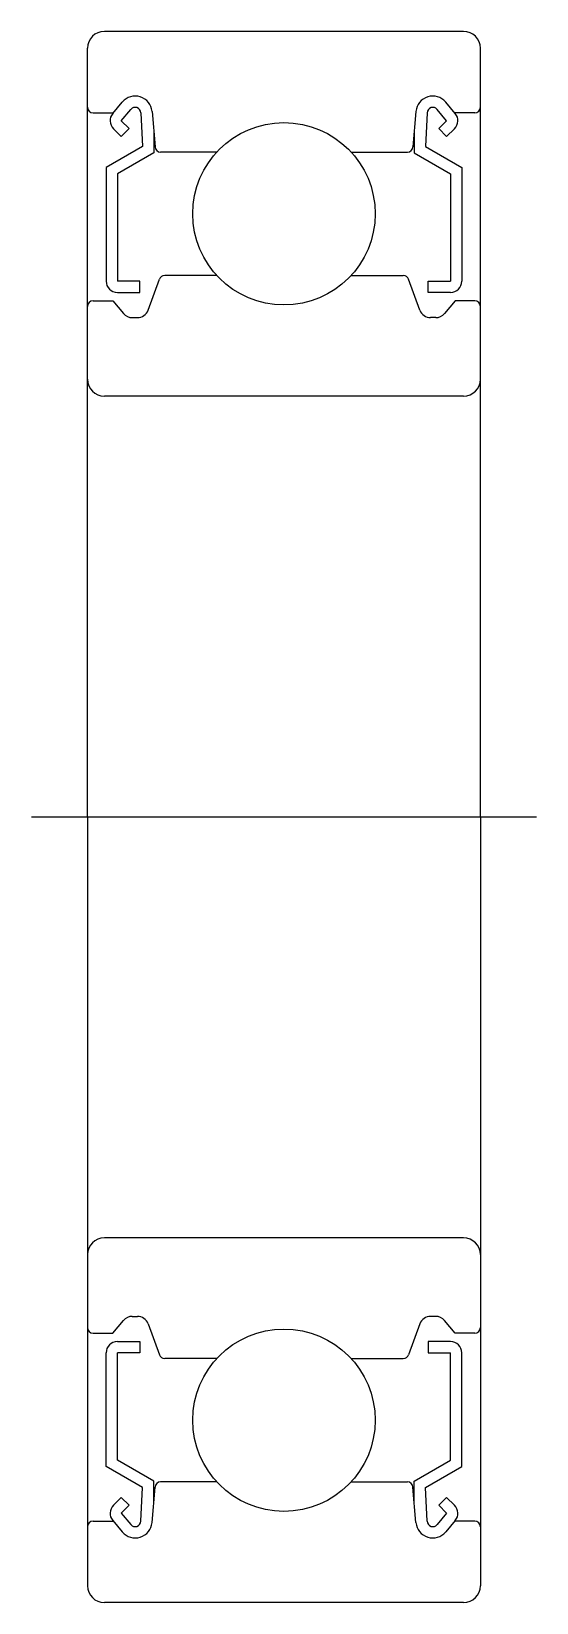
# Model space of a CAD drawing. Extents: x 5.3 to 74.8, y 5.1 to 61.8.
# Drawn here: x 65.79 to 74.79, y 33.75 to 61.75 of the extents above; entities outside this region: 2.
import ezdxf

# ---------------------------------------------------------------- set-up
doc = ezdxf.new("R2010")
doc.units = 0
doc.linetypes.add('CENTER', pattern=[50.8, 31.75, -6.35, 6.35, -6.35])
doc.layers.get('0').update_dxf_attribs({"linetype": 'CONTINUOUS'})
doc.layers.add('CENTER', color=1, linetype='CENTER')
doc.styles.get("Standard").update_dxf_attribs({"font": 'txt.shx'})

msp = doc.modelspace()

# ---------------------------------------------------------------- linework, layer by layer
at = {"color": 7, "linetype": 'CONTINUOUS'}
for p, q in [((73.488, 61.751), (67.088, 61.751)), ((66.788, 47.751), (66.788, 61.451)), ((73.788, 47.751), (73.788, 61.451)), ((67.237, 60.287), (67.408, 60.491)), ((73.34, 60.287), (73.169, 60.491)), ((66.888, 60.3), (67.248, 60.3)), ((67.39, 60.159), (67.561, 60.361)), ((67.737, 60.302), (67.769, 59.701)), ((67.937, 60.325), (67.991, 59.692)), ((72.64, 60.325), (72.586, 59.692)), ((72.84, 60.302), (72.807, 59.701)), ((73.186, 60.159), (73.016, 60.361)), ((73.688, 60.3), (73.328, 60.3)), ((67.39, 59.876), (67.249, 60.017)), ((67.531, 60.018), (67.39, 60.159)), ((67.39, 59.876), (67.531, 60.018)), ((67.969, 59.947), (67.969, 59.585)), ((72.607, 59.947), (72.607, 59.585)), ((73.045, 60.018), (73.186, 60.159)), ((73.186, 59.876), (73.045, 60.018)), ((73.186, 59.876), (73.328, 60.017)), ((67.769, 59.701), (67.119, 59.325)), ((72.807, 59.701), (73.457, 59.325)), ((67.969, 59.585), (67.319, 59.21)), ((69.092, 59.6), (68.091, 59.6)), ((71.485, 59.6), (72.486, 59.6)), ((72.607, 59.585), (73.257, 59.21)), ((67.119, 59.325), (67.119, 57.3)), ((67.319, 59.21), (67.319, 57.3)), ((73.257, 59.21), (73.257, 57.3)), ((73.457, 59.325), (73.457, 57.3)), ((69.092, 57.4), (68.163, 57.4)), ((71.485, 57.4), (72.414, 57.4)), ((67.719, 57.3), (67.319, 57.3)), ((67.719, 57.1), (67.719, 57.3)), ((67.867, 56.782), (68.069, 57.335)), ((72.71, 56.782), (72.508, 57.335)), ((72.857, 57.1), (72.857, 57.3)), ((72.857, 57.3), (73.257, 57.3)), ((66.888, 56.951), (67.238, 56.951)), ((67.238, 56.951), (67.43, 56.722)), ((67.319, 57.1), (67.719, 57.1)), ((73.257, 57.1), (72.857, 57.1)), ((73.338, 56.951), (73.147, 56.722)), ((73.688, 56.951), (73.338, 56.951)), ((67.583, 56.65), (67.679, 56.65)), ((72.994, 56.65), (72.898, 56.65)), ((73.488, 55.251), (67.088, 55.251)), ((66.788, 47.751), (66.788, 34.051)), ((73.788, 47.751), (73.788, 34.051)), ((73.488, 40.251), (67.088, 40.251)), ((67.238, 38.551), (67.43, 38.779)), ((67.583, 38.851), (67.679, 38.851)), ((67.867, 38.719), (68.069, 38.166)), ((72.71, 38.719), (72.508, 38.166)), ((72.994, 38.851), (72.898, 38.851)), ((73.338, 38.551), (73.147, 38.779)), ((66.888, 38.551), (67.238, 38.551)), ((67.319, 38.401), (67.719, 38.401)), ((67.719, 38.401), (67.719, 38.201)), ((72.857, 38.401), (72.857, 38.201)), ((73.257, 38.401), (72.857, 38.401)), ((73.688, 38.551), (73.338, 38.551)), ((67.119, 36.176), (67.119, 38.201)), ((67.319, 36.291), (67.319, 38.201)), ((67.719, 38.201), (67.319, 38.201)), ((69.092, 38.101), (68.163, 38.101)), ((71.485, 38.101), (72.414, 38.101)), ((72.857, 38.201), (73.257, 38.201)), ((73.257, 36.291), (73.257, 38.201)), ((73.457, 36.176), (73.457, 38.201)), ((67.769, 35.8), (67.119, 36.176)), ((67.969, 35.916), (67.319, 36.291)), ((72.607, 35.916), (73.257, 36.291)), ((72.807, 35.8), (73.457, 36.176)), ((67.969, 35.555), (67.969, 35.916)), ((69.092, 35.901), (68.091, 35.901)), ((71.485, 35.901), (72.486, 35.901)), ((72.607, 35.555), (72.607, 35.916)), ((67.39, 35.626), (67.249, 35.484)), ((67.39, 35.626), (67.531, 35.484)), ((67.737, 35.199), (67.769, 35.8)), ((67.937, 35.176), (67.991, 35.809)), ((72.64, 35.176), (72.586, 35.809)), ((72.84, 35.199), (72.807, 35.8)), ((73.186, 35.626), (73.045, 35.484)), ((73.186, 35.626), (73.328, 35.484)), ((67.531, 35.484), (67.39, 35.342)), ((67.39, 35.342), (67.561, 35.14)), ((73.186, 35.342), (73.016, 35.14)), ((73.045, 35.484), (73.186, 35.342)), ((66.888, 35.201), (67.248, 35.201)), ((67.237, 35.214), (67.408, 35.01)), ((73.34, 35.214), (73.169, 35.01)), ((73.688, 35.201), (73.328, 35.201)), ((73.488, 33.751), (67.088, 33.751))]:
    msp.add_line(p, q, dxfattribs=at)
for centre in [(70.288, 58.501), (70.288, 37.001)]:
    msp.add_circle(centre, 1.625, dxfattribs=at)
for centre, radius, start, end in [((67.088, 61.451), 0.3, 90, 180), ((73.488, 61.451), 0.3, 0, 90), ((67.638, 60.299), 0.3, 4.9347, 140.1364), ((72.939, 60.299), 0.3, 39.8636, 175.0653), ((66.888, 60.4), 0.1, 180, 270), ((67.39, 60.158), 0.2, 140.1364, 224.998), ((67.637, 60.297), 0.1, 3.1017, 139.9503), ((72.94, 60.297), 0.1, 40.0497, 176.8983), ((73.187, 60.158), 0.2, 315.002, 39.8636), ((73.688, 60.4), 0.1, 270, 0), ((68.091, 59.7), 0.1, 184.9347, 270), ((72.486, 59.7), 0.1, 270, 355.0653), ((68.163, 57.3), 0.1, 90, 159.9926), ((72.414, 57.3), 0.1, 20.0074, 90), ((67.319, 57.3), 0.2, 180, 270), ((73.257, 57.3), 0.2, 270, 0), ((66.888, 56.85), 0.1, 90, 180), ((73.688, 56.85), 0.1, 0, 90), ((67.583, 56.85), 0.2, 219.9772, 270), ((67.679, 56.85), 0.2, 270, 339.9926), ((72.898, 56.85), 0.2, 200.0074, 270), ((72.994, 56.85), 0.2, 270, 320.0228), ((67.088, 55.551), 0.3, 180, 270), ((73.488, 55.551), 0.3, 270, 360), ((67.088, 39.951), 0.3, 90, 180), ((73.488, 39.951), 0.3, 0, 90), ((66.888, 38.651), 0.1, 180, 270), ((67.583, 38.651), 0.2, 90, 140.0228), ((67.679, 38.651), 0.2, 20.0074, 90), ((72.898, 38.651), 0.2, 90, 159.9926), ((72.994, 38.651), 0.2, 39.9772, 90), ((73.688, 38.651), 0.1, 270, 0), ((67.319, 38.201), 0.2, 90, 180), ((73.257, 38.201), 0.2, 0, 90), ((68.163, 38.201), 0.1, 200.0074, 270), ((72.414, 38.201), 0.1, 270, 339.9926), ((68.091, 35.801), 0.1, 90, 175.0653), ((72.486, 35.801), 0.1, 4.9347, 90), ((67.39, 35.343), 0.2, 135.002, 219.8636), ((73.187, 35.343), 0.2, 320.1364, 44.998), ((66.888, 35.101), 0.1, 90, 180), ((67.638, 35.202), 0.3, 219.8636, 355.0653), ((67.637, 35.204), 0.1, 220.0497, 356.8983), ((72.939, 35.202), 0.3, 184.9347, 320.1364), ((72.94, 35.204), 0.1, 183.1017, 319.9503), ((73.688, 35.101), 0.1, 0, 90), ((67.088, 34.051), 0.3, 180, 270), ((73.488, 34.051), 0.3, 270, 360)]:
    msp.add_arc(centre, radius, start, end, dxfattribs=at)
at = {"layer": 'CENTER', "color": 1, "linetype": 'CENTER'}
msp.add_line((65.788, 47.751), (74.788, 47.751), dxfattribs=at)

# ---------------------------------------------------------------- texts
at = {"color": 7, "linetype": 'CONTINUOUS'}
for s, p in [('SBC6902ZZ', (5, 11.55)), ('SBC6902', (5, 5.083))]:
    msp.add_text(s, height=2, dxfattribs=at).set_placement(p)

doc.saveas('drawing.dxf')
